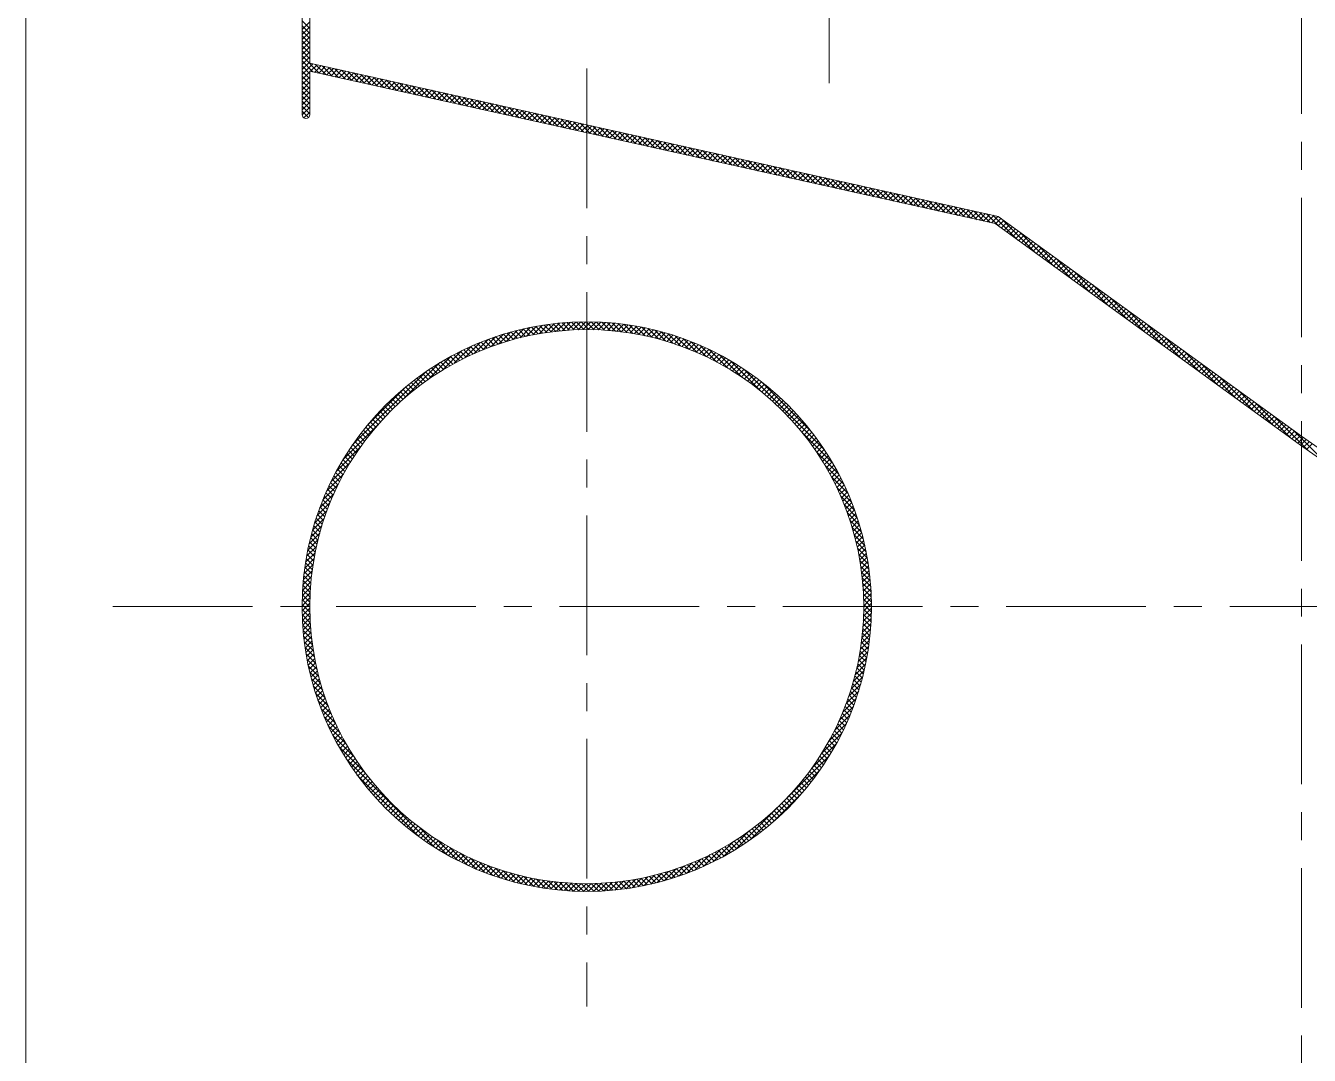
# Model space of a CAD drawing. Header units: millimetres. Extents: x 3384 to 3978, y 1077 to 1497.
# Drawn here: x 3667.46 to 3690.45, y 1134.04 to 1152.47 of the extents above; entities that cross this region are included whole.
import ezdxf

# ---------------------------------------------------------------- set-up
doc = ezdxf.new("R2010")
doc.units = ezdxf.units.MM
doc.linetypes.add('CENTERX2', pattern=[4, 2.5, -0.5, 0.5, -0.5])
for name, color, linetype, lineweight, true_color in [('1', 1, 'Continuous', 18, 0xff0000), ('2', 2, 'Continuous', 18, 0xffff00), ('3', 3, 'CENTERX2', 18, 0x00ff00)]:
    doc.layers.add(name, color=color, linetype=linetype, lineweight=lineweight, true_color=true_color)

msp = doc.modelspace()

# ---------------------------------------------------------------- hatches: boundary and pattern name
at = {"layer": '2'}
h = msp.add_hatch(dxfattribs=at)
h.set_pattern_fill('ANSI37', color=256, scale=0.02, style=0)
h.set_pattern_definition([(45, (3302.078216, 652.85658), (-0.0449012806, 0.0449012806), []), (135, (3302.078216, 652.85658), (-0.0449012806, -0.0449012806), [])])
edge = h.paths.add_edge_path(flags=0)
edge.add_line((3677.5095, 1147.17227), (3677.5095, 1147.03388))
edge.add_arc((3677.5095, 1142.07448), 4.9594, 0, 90, ccw=False)
edge.add_line((3682.4689, 1142.07448), (3682.60729, 1142.07448))
edge.add_arc((3677.5095, 1142.07448), 5.09779, 0, 90)
edge = h.paths.add_edge_path(flags=0)
edge.add_line((3677.5095, 1147.03388), (3677.5095, 1147.17227))
edge.add_arc((3677.5095, 1142.07448), 5.09779, 90, 180)
edge.add_line((3672.41171, 1142.07448), (3672.5501, 1142.07448))
edge.add_arc((3677.5095, 1142.07448), 4.9594, 90, 180, ccw=False)
edge = h.paths.add_edge_path(flags=0)
edge.add_line((3672.5501, 1142.07448), (3672.41171, 1142.07448))
edge.add_arc((3677.5095, 1142.07448), 5.09779, 180, 270)
edge.add_line((3677.5095, 1136.97669), (3677.5095, 1137.11508))
edge.add_arc((3677.5095, 1142.07448), 4.9594, 180, 270, ccw=False)
edge = h.paths.add_edge_path(flags=0)
edge.add_line((3682.60729, 1142.07448), (3682.4689, 1142.07448))
edge.add_arc((3677.5095, 1142.07448), 4.9594, 270, 360, ccw=False)
edge.add_line((3677.5095, 1137.11508), (3677.5095, 1136.97669))
edge.add_arc((3677.5095, 1142.07448), 5.09779, 270, 360)

# ---------------------------------------------------------------- linework, layer by layer
at = {"layer": '1'}
for p, q in [((3667.46083, 1198.41964), (3667.46083, 1133.16887)), ((3672.41171, 1180.67881), (3672.41171, 1150.88145)), ((3672.5501, 1179.78433), (3672.5501, 1151.80418)), ((3684.87856, 1149.05936), (3672.5501, 1151.80418)), ((3672.5501, 1151.6624), (3672.5501, 1150.88145)), ((3684.82054, 1148.9305), (3672.5501, 1151.6624)), ((3690.3095, 1145.12382), (3684.87856, 1149.05936)), ((3690.33514, 1144.93433), (3684.82054, 1148.9305)), ((3700.18025, 1138.20323), (3690.3095, 1145.12382)), ((3700.09877, 1138.09134), (3690.33514, 1144.93433))]:
    msp.add_line(p, q, dxfattribs=at)
for radius in [5.09779, 4.9594]:
    msp.add_circle((3677.5095, 1142.07448), radius, dxfattribs=at)
msp.add_arc((3672.4809, 1150.88145), 0.06919, 180, 0, dxfattribs=at)
at = {"layer": '2'}
for p, q in [((3672.5501, 1152.42252), (3672.41171, 1152.56091)), ((3672.41171, 1152.40629), (3672.5501, 1152.54468)), ((3672.5501, 1152.33272), (3672.41171, 1152.47111)), ((3672.41171, 1152.31649), (3672.5501, 1152.45487)), ((3672.5501, 1152.24291), (3672.41171, 1152.3813)), ((3672.41171, 1152.22668), (3672.5501, 1152.36507)), ((3672.5501, 1152.15311), (3672.41171, 1152.2915)), ((3672.41171, 1152.13688), (3672.5501, 1152.27527)), ((3672.5501, 1152.06331), (3672.41171, 1152.2017)), ((3672.41171, 1152.04708), (3672.5501, 1152.18547)), ((3672.5501, 1151.97351), (3672.41171, 1152.1119)), ((3672.41171, 1151.95727), (3672.5501, 1152.09566)), ((3672.5501, 1151.8837), (3672.41171, 1152.02209)), ((3672.41171, 1151.86747), (3672.5501, 1152.00586)), ((3672.71926, 1151.62474), (3672.41171, 1151.93229)), ((3672.41171, 1151.77767), (3672.5501, 1151.91606)), ((3672.60373, 1151.65046), (3672.41171, 1151.84249)), ((3672.41171, 1151.68787), (3672.5501, 1151.82626)), ((3672.41171, 1151.59806), (3672.60549, 1151.79185)), ((3672.5501, 1151.6143), (3672.41171, 1151.75269)), ((3672.56298, 1151.65953), (3672.67894, 1151.77549)), ((3672.63643, 1151.64318), (3672.75239, 1151.75914)), ((3672.83478, 1151.59902), (3672.65239, 1151.7814)), ((3672.70988, 1151.62683), (3672.82584, 1151.74279)), ((3672.9503, 1151.5733), (3672.76792, 1151.75568)), ((3672.78333, 1151.61048), (3672.89929, 1151.72644)), ((3673.06582, 1151.54758), (3672.88344, 1151.72996)), ((3672.5501, 1151.52449), (3672.41171, 1151.66288)), ((3672.41171, 1151.50826), (3672.5501, 1151.64665)), ((3672.5501, 1151.43469), (3672.41171, 1151.57308)), ((3672.41171, 1151.41846), (3672.5501, 1151.55685)), ((3672.85678, 1151.59412), (3672.97274, 1151.71008)), ((3672.93023, 1151.57777), (3673.04619, 1151.69373)), ((3673.18135, 1151.52186), (3672.99896, 1151.70424)), ((3673.00368, 1151.56142), (3673.11964, 1151.67738)), ((3673.07713, 1151.54506), (3673.19309, 1151.66102)), ((3673.29687, 1151.49614), (3673.11449, 1151.67852)), ((3673.15058, 1151.52871), (3673.26654, 1151.64467)), ((3673.22403, 1151.51236), (3673.33999, 1151.62832)), ((3673.41239, 1151.47042), (3673.23001, 1151.6528)), ((3673.29747, 1151.49601), (3673.41344, 1151.61197)), ((3673.52791, 1151.4447), (3673.34553, 1151.62708)), ((3673.37092, 1151.47965), (3673.48688, 1151.59561)), ((3673.44437, 1151.4633), (3673.56033, 1151.57926)), ((3673.64344, 1151.41898), (3673.46105, 1151.60136)), ((3673.51782, 1151.44695), (3673.63378, 1151.56291)), ((3673.75896, 1151.39326), (3673.57658, 1151.57564)), ((3673.59127, 1151.43059), (3673.70723, 1151.54655)), ((3673.66472, 1151.41424), (3673.78068, 1151.5302)), ((3673.87448, 1151.36754), (3673.6921, 1151.54992)), ((3673.73817, 1151.39789), (3673.85413, 1151.51385)), ((3673.99001, 1151.34182), (3673.80762, 1151.5242)), ((3673.81162, 1151.38153), (3673.92758, 1151.4975)), ((3674.10553, 1151.3161), (3673.92314, 1151.49848)), ((3672.5501, 1151.34489), (3672.41171, 1151.48328)), ((3672.41171, 1151.32866), (3672.5501, 1151.46705)), ((3672.5501, 1151.25509), (3672.41171, 1151.39347)), ((3672.41171, 1151.23885), (3672.5501, 1151.37724)), ((3672.5501, 1151.16528), (3672.41171, 1151.30367)), ((3672.41171, 1151.14905), (3672.5501, 1151.28744)), ((3673.88507, 1151.36518), (3674.00103, 1151.48114)), ((3673.95852, 1151.34883), (3674.07448, 1151.46479)), ((3674.03197, 1151.33248), (3674.14793, 1151.44844)), ((3674.22105, 1151.29038), (3674.03867, 1151.47276)), ((3674.10542, 1151.31612), (3674.22138, 1151.43208)), ((3674.33657, 1151.26466), (3674.15419, 1151.44704)), ((3674.17887, 1151.29977), (3674.29483, 1151.41573)), ((3674.25232, 1151.28342), (3674.36828, 1151.39938)), ((3674.4521, 1151.23894), (3674.26971, 1151.42132)), ((3674.32577, 1151.26706), (3674.44173, 1151.38302)), ((3674.56762, 1151.21322), (3674.38523, 1151.3956)), ((3674.39922, 1151.25071), (3674.51518, 1151.36667)), ((3674.47267, 1151.23436), (3674.58863, 1151.35032)), ((3674.68314, 1151.1875), (3674.50076, 1151.36988)), ((3674.54612, 1151.21801), (3674.66208, 1151.33397)), ((3674.79866, 1151.16178), (3674.61628, 1151.34416)), ((3674.61957, 1151.20165), (3674.73553, 1151.31761)), ((3674.69302, 1151.1853), (3674.80898, 1151.30126)), ((3674.91419, 1151.13606), (3674.7318, 1151.31844)), ((3674.76647, 1151.16895), (3674.88243, 1151.28491)), ((3674.83992, 1151.15259), (3674.95588, 1151.26855)), ((3675.02971, 1151.11034), (3674.84732, 1151.29272)), ((3675.14523, 1151.08462), (3674.96285, 1151.267)), ((3672.5501, 1151.07548), (3672.41171, 1151.21387)), ((3672.41171, 1151.05925), (3672.5501, 1151.19764)), ((3672.5501, 1150.98568), (3672.41171, 1151.12407)), ((3672.41171, 1150.96945), (3672.5501, 1151.10784)), ((3674.91337, 1151.13624), (3675.02933, 1151.2522)), ((3674.98682, 1151.11989), (3675.10278, 1151.23585)), ((3675.06027, 1151.10354), (3675.17623, 1151.2195)), ((3675.26075, 1151.0589), (3675.07837, 1151.24128)), ((3675.13372, 1151.08718), (3675.24968, 1151.20314)), ((3675.37628, 1151.03318), (3675.19389, 1151.21556)), ((3675.20717, 1151.07083), (3675.32313, 1151.18679)), ((3675.28062, 1151.05448), (3675.39658, 1151.17044)), ((3675.4918, 1151.00746), (3675.30942, 1151.18984)), ((3675.35407, 1151.03812), (3675.47003, 1151.15408)), ((3675.60732, 1150.98174), (3675.42494, 1151.16412)), ((3675.42751, 1151.02177), (3675.54348, 1151.13773)), ((3675.50096, 1151.00542), (3675.61692, 1151.12138)), ((3675.72284, 1150.95602), (3675.54046, 1151.1384)), ((3675.57441, 1150.98907), (3675.69037, 1151.10503)), ((3675.64786, 1150.97271), (3675.76382, 1151.08867)), ((3675.83837, 1150.9303), (3675.65598, 1151.11268)), ((3675.72131, 1150.95636), (3675.83727, 1151.07232)), ((3675.95389, 1150.90458), (3675.77151, 1151.08696)), ((3675.79476, 1150.94001), (3675.91072, 1151.05597)), ((3675.86821, 1150.92365), (3675.98417, 1151.03961)), ((3676.06941, 1150.87886), (3675.88703, 1151.06124)), ((3672.5501, 1150.89588), (3672.41171, 1151.03426)), ((3672.52664, 1150.82953), (3672.41171, 1150.94446)), ((3672.41173, 1150.87967), (3672.5501, 1151.01803)), ((3672.44244, 1150.82393), (3672.42338, 1150.84299)), ((3672.44448, 1150.82261), (3672.5501, 1150.92823)), ((3675.94166, 1150.9073), (3676.05762, 1151.02326)), ((3676.18494, 1150.85314), (3676.00255, 1151.03552)), ((3676.01511, 1150.89095), (3676.13107, 1151.00691)), ((3676.08856, 1150.87459), (3676.20452, 1150.99056)), ((3676.30046, 1150.82742), (3676.11807, 1151.0098)), ((3676.16201, 1150.85824), (3676.27797, 1150.9742)), ((3676.41598, 1150.8017), (3676.2336, 1150.98408)), ((3676.23546, 1150.84189), (3676.35142, 1150.95785)), ((3676.30891, 1150.82554), (3676.42487, 1150.9415)), ((3676.5315, 1150.77598), (3676.34912, 1150.95836)), ((3676.38236, 1150.80918), (3676.49832, 1150.92514)), ((3676.45581, 1150.79283), (3676.57177, 1150.90879)), ((3676.64703, 1150.75026), (3676.46464, 1150.93264)), ((3676.52926, 1150.77648), (3676.64522, 1150.89244)), ((3676.76255, 1150.72454), (3676.58016, 1150.90692)), ((3676.60271, 1150.76012), (3676.71867, 1150.87608)), ((3676.67616, 1150.74377), (3676.79212, 1150.85973)), ((3676.87807, 1150.69882), (3676.69569, 1150.8812)), ((3676.74961, 1150.72742), (3676.86557, 1150.84338)), ((3676.99359, 1150.6731), (3676.81121, 1150.85548)), ((3676.82306, 1150.71107), (3676.93902, 1150.82703)), ((3676.89651, 1150.69471), (3677.01247, 1150.81067)), ((3677.10912, 1150.64738), (3676.92673, 1150.82976)), ((3676.96996, 1150.67836), (3677.08592, 1150.79432)), ((3677.22464, 1150.62166), (3677.04225, 1150.80404)), ((3677.04341, 1150.66201), (3677.15937, 1150.77797)), ((3677.11686, 1150.64565), (3677.23282, 1150.76161)), ((3677.34016, 1150.59594), (3677.15778, 1150.77832)), ((3677.19031, 1150.6293), (3677.30627, 1150.74526)), ((3677.26376, 1150.61295), (3677.37972, 1150.72891)), ((3677.45568, 1150.57022), (3677.2733, 1150.7526)), ((3677.33721, 1150.5966), (3677.45317, 1150.71256)), ((3677.57121, 1150.5445), (3677.38882, 1150.72688)), ((3677.41066, 1150.58024), (3677.52662, 1150.6962)), ((3677.48411, 1150.56389), (3677.60007, 1150.67985)), ((3677.68673, 1150.51878), (3677.50435, 1150.70116)), ((3677.55755, 1150.54754), (3677.67352, 1150.6635)), ((3677.80225, 1150.49306), (3677.61987, 1150.67544)), ((3677.631, 1150.53118), (3677.74696, 1150.64714)), ((3677.70445, 1150.51483), (3677.82041, 1150.63079)), ((3677.91777, 1150.46734), (3677.73539, 1150.64972)), ((3677.7779, 1150.49848), (3677.89386, 1150.61444)), ((3678.0333, 1150.44162), (3677.85091, 1150.624)), ((3677.85135, 1150.48212), (3677.96731, 1150.59809)), ((3677.9248, 1150.46577), (3678.04076, 1150.58173)), ((3678.14882, 1150.4159), (3677.96644, 1150.59828)), ((3677.99825, 1150.44942), (3678.11421, 1150.56538)), ((3678.0717, 1150.43307), (3678.18766, 1150.54903)), ((3678.26434, 1150.39018), (3678.08196, 1150.57256)), ((3678.14515, 1150.41671), (3678.26111, 1150.53267)), ((3678.37987, 1150.36446), (3678.19748, 1150.54684)), ((3678.2186, 1150.40036), (3678.33456, 1150.51632)), ((3678.29205, 1150.38401), (3678.40801, 1150.49997)), ((3678.49539, 1150.33874), (3678.313, 1150.52112)), ((3678.3655, 1150.36765), (3678.48146, 1150.48362)), ((3678.61091, 1150.31302), (3678.42853, 1150.4954)), ((3678.43895, 1150.3513), (3678.55491, 1150.46726)), ((3678.5124, 1150.33495), (3678.62836, 1150.45091)), ((3678.72643, 1150.2873), (3678.54405, 1150.46968)), ((3678.58585, 1150.3186), (3678.70181, 1150.43456)), ((3678.6593, 1150.30224), (3678.77526, 1150.4182)), ((3678.84196, 1150.26158), (3678.65957, 1150.44396)), ((3678.73275, 1150.28589), (3678.84871, 1150.40185)), ((3678.95748, 1150.23586), (3678.77509, 1150.41824)), ((3678.8062, 1150.26954), (3678.92216, 1150.3855)), ((3678.87965, 1150.25318), (3678.99561, 1150.36914)), ((3679.073, 1150.21014), (3678.89062, 1150.39252)), ((3678.9531, 1150.23683), (3679.06906, 1150.35279)), ((3679.18852, 1150.18442), (3679.00614, 1150.3668)), ((3679.02655, 1150.22048), (3679.14251, 1150.33644)), ((3679.1, 1150.20413), (3679.21596, 1150.32009)), ((3679.30405, 1150.1587), (3679.12166, 1150.34108)), ((3679.17345, 1150.18777), (3679.28941, 1150.30373)), ((3679.41957, 1150.13298), (3679.23719, 1150.31536)), ((3679.2469, 1150.17142), (3679.36286, 1150.28738)), ((3679.32035, 1150.15507), (3679.43631, 1150.27103)), ((3679.53509, 1150.10726), (3679.35271, 1150.28964)), ((3679.3938, 1150.13871), (3679.50976, 1150.25467)), ((3679.46725, 1150.12236), (3679.58321, 1150.23832)), ((3679.65061, 1150.08154), (3679.46823, 1150.26392)), ((3679.5407, 1150.10601), (3679.65666, 1150.22197)), ((3679.76614, 1150.05582), (3679.58375, 1150.2382)), ((3679.61415, 1150.08966), (3679.73011, 1150.20562)), ((3679.68759, 1150.0733), (3679.80356, 1150.18926)), ((3679.88166, 1150.0301), (3679.69928, 1150.21248)), ((3679.76104, 1150.05695), (3679.877, 1150.17291)), ((3679.99718, 1150.00438), (3679.8148, 1150.18676)), ((3679.83449, 1150.0406), (3679.95045, 1150.15656)), ((3679.90794, 1150.02424), (3680.0239, 1150.1402)), ((3680.11271, 1149.97866), (3679.93032, 1150.16104)), ((3679.98139, 1150.00789), (3680.09735, 1150.12385)), ((3680.22823, 1149.95294), (3680.04584, 1150.13532)), ((3680.05484, 1149.99154), (3680.1708, 1150.1075)), ((3680.12829, 1149.97518), (3680.24425, 1150.09115)), ((3680.34375, 1149.92722), (3680.16137, 1150.1096)), ((3680.20174, 1149.95883), (3680.3177, 1150.07479)), ((3680.27519, 1149.94248), (3680.39115, 1150.05844)), ((3680.45927, 1149.9015), (3680.27689, 1150.08388)), ((3680.34864, 1149.92613), (3680.4646, 1150.04209)), ((3680.5748, 1149.87578), (3680.39241, 1150.05816)), ((3680.42209, 1149.90977), (3680.53805, 1150.02573)), ((3680.49554, 1149.89342), (3680.6115, 1150.00938)), ((3680.69032, 1149.85005), (3680.50793, 1150.03244)), ((3680.56899, 1149.87707), (3680.68495, 1149.99303)), ((3680.80584, 1149.82433), (3680.62346, 1150.00672)), ((3680.64244, 1149.86071), (3680.7584, 1149.97667)), ((3680.71589, 1149.84436), (3680.83185, 1149.96032)), ((3680.92136, 1149.79861), (3680.73898, 1149.981)), ((3680.78934, 1149.82801), (3680.9053, 1149.94397)), ((3681.03689, 1149.77289), (3680.8545, 1149.95528)), ((3680.86279, 1149.81166), (3680.97875, 1149.92762)), ((3680.93624, 1149.7953), (3681.0522, 1149.91126)), ((3681.15241, 1149.74717), (3680.97002, 1149.92956)), ((3681.00969, 1149.77895), (3681.12565, 1149.89491)), ((3681.26793, 1149.72145), (3681.08555, 1149.90384)), ((3681.08314, 1149.7626), (3681.1991, 1149.87856)), ((3681.15659, 1149.74624), (3681.27255, 1149.8622)), ((3681.38345, 1149.69573), (3681.20107, 1149.87812)), ((3681.23004, 1149.72989), (3681.346, 1149.84585)), ((3681.30349, 1149.71354), (3681.41945, 1149.8295)), ((3681.49898, 1149.67001), (3681.31659, 1149.8524)), ((3681.37694, 1149.69719), (3681.4929, 1149.81315)), ((3681.6145, 1149.64429), (3681.43212, 1149.82668)), ((3681.45039, 1149.68083), (3681.56635, 1149.79679)), ((3681.52384, 1149.66448), (3681.6398, 1149.78044)), ((3681.73002, 1149.61857), (3681.54764, 1149.80096)), ((3681.59729, 1149.64813), (3681.71325, 1149.76409)), ((3681.84554, 1149.59285), (3681.66316, 1149.77524)), ((3681.67074, 1149.63177), (3681.7867, 1149.74773)), ((3681.74419, 1149.61542), (3681.86015, 1149.73138)), ((3681.96107, 1149.56713), (3681.77868, 1149.74952)), ((3681.81763, 1149.59907), (3681.9336, 1149.71503)), ((3681.89108, 1149.58272), (3682.00704, 1149.69868)), ((3682.07659, 1149.54141), (3681.89421, 1149.7238)), ((3681.96453, 1149.56636), (3682.08049, 1149.68232)), ((3682.19211, 1149.51569), (3682.00973, 1149.69808)), ((3682.03798, 1149.55001), (3682.15394, 1149.66597)), ((3682.30764, 1149.48997), (3682.12525, 1149.67236)), ((3682.11143, 1149.53366), (3682.22739, 1149.64962)), ((3682.18488, 1149.5173), (3682.30084, 1149.63326)), ((3682.42316, 1149.46425), (3682.24077, 1149.64664)), ((3682.25833, 1149.50095), (3682.37429, 1149.61691)), ((3682.33178, 1149.4846), (3682.44774, 1149.60056)), ((3682.53868, 1149.43853), (3682.3563, 1149.62092)), ((3682.40523, 1149.46824), (3682.52119, 1149.58421)), ((3682.6542, 1149.41281), (3682.47182, 1149.5952)), ((3682.47868, 1149.45189), (3682.59464, 1149.56785)), ((3682.55213, 1149.43554), (3682.66809, 1149.5515)), ((3682.76973, 1149.38709), (3682.58734, 1149.56948)), ((3682.62558, 1149.41919), (3682.74154, 1149.53515)), ((3682.69903, 1149.40283), (3682.81499, 1149.51879)), ((3682.88525, 1149.36137), (3682.70286, 1149.54376)), ((3682.77248, 1149.38648), (3682.88844, 1149.50244)), ((3683.00077, 1149.33565), (3682.81839, 1149.51804)), ((3682.84593, 1149.37013), (3682.96189, 1149.48609)), ((3682.91938, 1149.35377), (3683.03534, 1149.46973)), ((3683.11629, 1149.30993), (3682.93391, 1149.49232)), ((3682.99283, 1149.33742), (3683.10879, 1149.45338)), ((3683.23182, 1149.28421), (3683.04943, 1149.4666)), ((3683.06628, 1149.32107), (3683.18224, 1149.43703)), ((3683.34734, 1149.25849), (3683.16495, 1149.44088)), ((3683.13973, 1149.30472), (3683.25569, 1149.42068)), ((3683.21318, 1149.28836), (3683.32914, 1149.40432)), ((3683.46286, 1149.23277), (3683.28048, 1149.41516)), ((3683.28663, 1149.27201), (3683.40259, 1149.38797)), ((3683.36008, 1149.25566), (3683.47604, 1149.37162)), ((3683.57838, 1149.20705), (3683.396, 1149.38944)), ((3683.43353, 1149.2393), (3683.54949, 1149.35526)), ((3683.50698, 1149.22295), (3683.62294, 1149.33891)), ((3683.69391, 1149.18133), (3683.51152, 1149.36372)), ((3683.58043, 1149.2066), (3683.69639, 1149.32256)), ((3683.80943, 1149.15561), (3683.62705, 1149.338)), ((3683.65388, 1149.19025), (3683.76984, 1149.30621)), ((3683.72733, 1149.17389), (3683.84329, 1149.28985)), ((3683.92495, 1149.12989), (3683.74257, 1149.31228)), ((3683.80078, 1149.15754), (3683.91674, 1149.2735)), ((3684.04047, 1149.10417), (3683.85809, 1149.28656)), ((3683.87423, 1149.14119), (3683.99019, 1149.25715)), ((3683.94767, 1149.12483), (3684.06364, 1149.24079)), ((3684.156, 1149.07845), (3683.97361, 1149.26084)), ((3684.02112, 1149.10848), (3684.13708, 1149.22444)), ((3684.27152, 1149.05273), (3684.08914, 1149.23512)), ((3684.09457, 1149.09213), (3684.21053, 1149.20809)), ((3684.38704, 1149.02701), (3684.20466, 1149.2094)), ((3684.16802, 1149.07578), (3684.28398, 1149.19174)), ((3684.24147, 1149.05942), (3684.35743, 1149.17538)), ((3684.31492, 1149.04307), (3684.43088, 1149.15903)), ((3684.50257, 1149.00129), (3684.32018, 1149.18368)), ((3684.38837, 1149.02672), (3684.50433, 1149.14268)), ((3684.61809, 1148.97557), (3684.4357, 1149.15796)), ((3684.46182, 1149.01036), (3684.57778, 1149.12632)), ((3684.53527, 1148.99401), (3684.65123, 1149.10997)), ((3684.73361, 1148.94985), (3684.55123, 1149.13224)), ((3684.60872, 1148.97766), (3684.72468, 1149.09362)), ((3684.90126, 1148.87201), (3684.66675, 1149.10652)), ((3684.68217, 1148.9613), (3684.79813, 1149.07727)), ((3684.75562, 1148.94495), (3684.87158, 1149.06091)), ((3685.2274, 1148.63567), (3684.78227, 1149.0808)), ((3684.82659, 1148.92612), (3684.92568, 1149.02521)), ((3684.87866, 1148.88838), (3684.97775, 1148.98748)), ((3685.55354, 1148.39933), (3684.93285, 1149.02002)), ((3684.93073, 1148.85065), (3685.02982, 1148.94975)), ((3684.9828, 1148.81292), (3685.08189, 1148.91201)), ((3685.03487, 1148.77519), (3685.13396, 1148.87428)), ((3685.08694, 1148.73745), (3685.18603, 1148.83655)), ((3685.13901, 1148.69972), (3685.2381, 1148.79882)), ((3685.19108, 1148.66199), (3685.29017, 1148.76108)), ((3685.87969, 1148.16299), (3685.259, 1148.78368)), ((3685.24315, 1148.62426), (3685.34224, 1148.72335)), ((3685.29522, 1148.58652), (3685.39431, 1148.68562)), ((3685.34729, 1148.54879), (3685.44638, 1148.64789)), ((3685.39936, 1148.51106), (3685.49845, 1148.61015)), ((3685.45143, 1148.47333), (3685.55052, 1148.57242)), ((3685.5035, 1148.43559), (3685.60259, 1148.53469)), ((3686.20583, 1147.92665), (3685.58514, 1148.54734)), ((3685.55557, 1148.39786), (3685.65466, 1148.49696)), ((3685.60764, 1148.36013), (3685.70673, 1148.45922)), ((3685.65971, 1148.32239), (3685.7588, 1148.42149)), ((3685.71178, 1148.28466), (3685.81087, 1148.38376)), ((3685.76385, 1148.24693), (3685.86294, 1148.34603)), ((3685.81592, 1148.2092), (3685.91501, 1148.30829)), ((3686.53197, 1147.69031), (3685.91128, 1148.311)), ((3685.86799, 1148.17146), (3685.96708, 1148.27056)), ((3685.92006, 1148.13373), (3686.01915, 1148.23283)), ((3685.97213, 1148.096), (3686.07122, 1148.19509)), ((3686.0242, 1148.05827), (3686.12329, 1148.15736)), ((3686.07627, 1148.02053), (3686.17536, 1148.11963)), ((3686.12834, 1147.9828), (3686.22743, 1148.0819)), ((3686.85811, 1147.45397), (3686.23742, 1148.07466)), ((3686.18041, 1147.94507), (3686.2795, 1148.04416)), ((3686.23248, 1147.90734), (3686.33157, 1148.00643)), ((3686.28455, 1147.8696), (3686.38364, 1147.9687)), ((3686.33662, 1147.83187), (3686.43571, 1147.93097)), ((3686.38869, 1147.79414), (3686.48778, 1147.89323)), ((3686.44076, 1147.75641), (3686.53985, 1147.8555)), ((3686.49283, 1147.71867), (3686.59192, 1147.81777)), ((3687.18426, 1147.21763), (3686.56357, 1147.83832)), ((3686.5449, 1147.68094), (3686.64399, 1147.78004)), ((3686.59697, 1147.64321), (3686.69606, 1147.7423)), ((3686.64904, 1147.60548), (3686.74813, 1147.70457)), ((3686.70111, 1147.56774), (3686.8002, 1147.66684)), ((3686.75318, 1147.53001), (3686.85227, 1147.62911)), ((3686.80525, 1147.49228), (3686.90434, 1147.59137)), ((3687.5104, 1146.98129), (3686.88971, 1147.60198)), ((3686.85732, 1147.45454), (3686.95641, 1147.55364)), ((3686.90939, 1147.41681), (3687.00848, 1147.51591)), ((3686.96146, 1147.37908), (3687.06055, 1147.47818)), ((3687.01353, 1147.34135), (3687.11262, 1147.44044)), ((3687.0656, 1147.30361), (3687.16469, 1147.40271)), ((3687.11767, 1147.26588), (3687.21676, 1147.36498)), ((3687.83654, 1146.74495), (3687.21585, 1147.36564)), ((3687.16974, 1147.22815), (3687.26883, 1147.32724)), ((3687.22181, 1147.19042), (3687.3209, 1147.28951)), ((3687.27388, 1147.15268), (3687.37297, 1147.25178)), ((3687.32595, 1147.11495), (3687.42504, 1147.21405)), ((3687.37802, 1147.07722), (3687.47711, 1147.17631)), ((3687.43009, 1147.03949), (3687.52918, 1147.13858)), ((3688.16268, 1146.50861), (3687.54199, 1147.1293)), ((3687.48216, 1147.00175), (3687.58125, 1147.10085)), ((3687.53423, 1146.96402), (3687.63332, 1147.06312)), ((3687.5863, 1146.92629), (3687.68539, 1147.02538)), ((3687.63837, 1146.88856), (3687.73746, 1146.98765)), ((3687.69044, 1146.85082), (3687.78953, 1146.94992)), ((3687.74251, 1146.81309), (3687.8416, 1146.91219)), ((3687.79458, 1146.77536), (3687.89367, 1146.87445)), ((3687.84665, 1146.73763), (3687.94574, 1146.83672)), ((3688.48883, 1146.27227), (3687.86814, 1146.89296)), ((3687.89872, 1146.69989), (3687.99781, 1146.79899)), ((3687.95079, 1146.66216), (3688.04988, 1146.76126)), ((3688.00286, 1146.62443), (3688.10195, 1146.72352)), ((3688.05493, 1146.58669), (3688.15402, 1146.68579)), ((3688.107, 1146.54896), (3688.20609, 1146.64806)), ((3688.15907, 1146.51123), (3688.25816, 1146.61033)), ((3688.81497, 1146.03593), (3688.19428, 1146.65662)), ((3688.21114, 1146.4735), (3688.31023, 1146.57259)), ((3688.26321, 1146.43576), (3688.3623, 1146.53486)), ((3688.31528, 1146.39803), (3688.41437, 1146.49713)), ((3688.36735, 1146.3603), (3688.46644, 1146.45939)), ((3688.41942, 1146.32257), (3688.51851, 1146.42166)), ((3688.47149, 1146.28483), (3688.57058, 1146.38393)), ((3689.14111, 1145.79959), (3688.52042, 1146.42028)), ((3688.52356, 1146.2471), (3688.62265, 1146.3462)), ((3688.57563, 1146.20937), (3688.67472, 1146.30846)), ((3688.62769, 1146.17164), (3688.72679, 1146.27073)), ((3688.67976, 1146.1339), (3688.77886, 1146.233)), ((3688.73183, 1146.09617), (3688.83093, 1146.19527)), ((3688.7839, 1146.05844), (3688.883, 1146.15753)), ((3688.83597, 1146.02071), (3688.93507, 1146.1198)), ((3689.46725, 1145.56325), (3688.84656, 1146.18394)), ((3688.88804, 1145.98297), (3688.98714, 1146.08207)), ((3688.94011, 1145.94524), (3689.03921, 1146.04434)), ((3688.99218, 1145.90751), (3689.09128, 1146.0066)), ((3689.04425, 1145.86978), (3689.14335, 1145.96887)), ((3689.09632, 1145.83204), (3689.19542, 1145.93114)), ((3689.14839, 1145.79431), (3689.24749, 1145.89341)), ((3689.7934, 1145.32691), (3689.17271, 1145.9476)), ((3689.20046, 1145.75658), (3689.29956, 1145.85567)), ((3689.25253, 1145.71884), (3689.35163, 1145.81794)), ((3689.3046, 1145.68111), (3689.4037, 1145.78021)), ((3689.35667, 1145.64338), (3689.45577, 1145.74248)), ((3689.40874, 1145.60565), (3689.50784, 1145.70474)), ((3689.46081, 1145.56791), (3689.55991, 1145.66701)), ((3690.11954, 1145.09057), (3689.49885, 1145.71126)), ((3689.51288, 1145.53018), (3689.61198, 1145.62928)), ((3689.56495, 1145.49245), (3689.66405, 1145.59154)), ((3689.61702, 1145.45472), (3689.71612, 1145.55381)), ((3689.66909, 1145.41698), (3689.76819, 1145.51608)), ((3689.72116, 1145.37925), (3689.82026, 1145.47835)), ((3689.77323, 1145.34152), (3689.87233, 1145.44061)), ((3690.43689, 1144.86302), (3689.82499, 1145.47492)), ((3689.8253, 1145.30379), (3689.9244, 1145.40288)), ((3689.87737, 1145.26605), (3689.97647, 1145.36515)), ((3689.92944, 1145.22832), (3690.02854, 1145.32742)), ((3689.98151, 1145.19059), (3690.08061, 1145.28968)), ((3690.03358, 1145.15286), (3690.13268, 1145.25195)), ((3690.08565, 1145.11512), (3690.18475, 1145.21422)), ((3690.13772, 1145.07739), (3690.23682, 1145.17649)), ((3690.7371, 1144.65261), (3690.15113, 1145.23858)), ((3690.18979, 1145.03966), (3690.28889, 1145.13875)), ((3690.24186, 1145.00193), (3690.34096, 1145.10102)), ((3690.29393, 1144.96419), (3690.39418, 1145.06444)), ((3690.34616, 1144.92661), (3690.44697, 1145.02743)), ((3690.39895, 1144.88961), (3690.49831, 1144.98897))]:
    msp.add_line(p, q, dxfattribs=at)
at = {"layer": '3'}
for p, q in [((3690.3095, 1126.89539), (3690.3095, 1205.97564)), ((3681.8495, 1151.4422), (3681.8495, 1181.29257)), ((3677.5095, 1151.70583), (3677.5095, 1134.91654)), ((3669.02313, 1142.07448), (3712.89058, 1142.07448))]:
    msp.add_line(p, q, dxfattribs=at)

doc.saveas('drawing.dxf')
